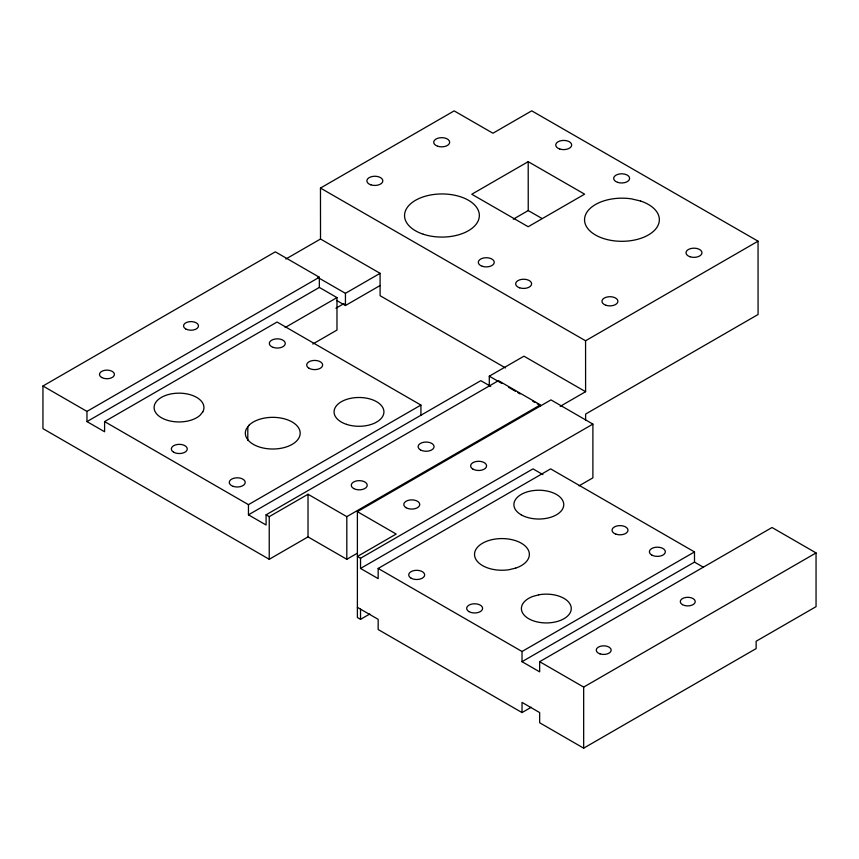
<?xml version="1.0" encoding="UTF-8"?>
<svg xmlns="http://www.w3.org/2000/svg" width="859" height="859" viewBox="0 0 859 859"><rect width="100%" height="100%" fill="white"/><g stroke="black" fill="none" stroke-linecap="round" stroke-linejoin="round"><path stroke-width="1.29" d="M505.489 367.92L380.108 295.711L380.086 273.323L320.514 239.017L320.471 188.067L454.153 110.886L492.937 133.231L531.721 110.832L758.046 241.186L758.078 314.501L585.613 414.07L585.613 420.191M357.237 553.26L346.811 559.284L308.016 536.896L269.232 559.284L42.95 428.641L42.95 386.002L275.331 251.837L319.344 277.242L319.344 287.421L86.963 421.586L86.963 411.407L319.344 277.242M285.864 259.021L320.514 239.017M528.199 161.675L471.774 194.241L528.188 226.733L584.614 194.166L528.199 161.675L528.242 210.562L542.061 218.519M86.963 421.586L104.594 431.766L104.594 421.586L277.06 322.018L420.921 405.072L420.921 415.251M285.124 327.537L336.975 297.601L336.975 330.071L312.783 344.04M317.937 277.5L345.436 293.327L380.086 273.323M335.923 308.231L344.008 303.571M336.631 300.446L345.447 305.525L380.097 285.521M513.274 219.195L528.242 210.562M104.594 421.586L248.455 504.652L420.921 405.072M248.455 504.652L248.455 514.831L480.815 380.666L490.736 386.4M489.297 385.949L489.286 376.188L523.947 356.184L585.602 391.693L585.57 340.765L758.046 241.186M266.086 514.82L498.445 380.666L540.386 404.879L346.811 516.646L308.016 494.247L269.232 516.646L266.086 514.82L266.086 524.999L248.455 514.831M369.789 613.992L360.533 619.339L357.387 617.524L357.387 511.663L550.963 399.897L592.893 424.11L592.893 477.84L579.073 485.829M560.186 406.361L585.602 391.693M357.387 511.663L396.171 534.051L357.387 556.449L360.533 558.264L592.893 424.11M360.533 558.264L360.533 568.443L532.999 468.874L542.92 474.597M360.533 568.443L378.164 578.622L378.164 568.443L550.63 468.874L694.491 551.929L694.491 562.108L522.025 661.677L522.025 651.498L694.491 551.929M522.025 661.677L539.656 671.856L539.656 661.677L772.037 527.512L816.05 552.928L816.05 606.658L756.135 641.254L756.135 648.588L583.669 748.168L539.656 722.752L539.656 712.573L522.025 702.394L522.025 712.573L531.281 707.225M539.656 661.677L583.669 687.093L816.05 552.928M320.471 188.067L585.57 340.765M489.286 376.188L501.849 383.425M508.7 387.366L515.55 391.317M517.837 392.627L520.114 393.948M532.677 401.174L534.964 402.495M537.24 403.805L540.665 405.781M319.344 287.421L336.975 297.601M694.491 562.108L703.306 567.198M378.164 568.443L522.025 651.498M42.95 386.002L86.963 411.407M357.387 607.345L378.164 619.339L378.164 629.518L522.025 712.573M345.436 293.327L345.447 305.525M583.669 687.093L583.669 748.168M360.533 609.16L360.533 619.339M346.811 516.646L346.811 559.284M308.016 494.247L308.016 536.896M269.232 516.646L269.232 559.284M247.8 426.934L247.8 440.259M249.003 425.259L246.265 429.081A27.424 15.838 0 0 0 277.521 448.774A27.424 15.838 0 0 0 295.228 424.099A27.424 15.838 0 0 0 249.003 425.259M202.767 411.933L199.997 415.327A24.932 14.399 0 0 1 157.949 415.251A24.932 14.399 0 0 1 175.837 393.282A24.932 14.399 0 0 1 202.767 411.933M538.754 594.825L532.87 596.414A24.932 14.399 0 0 0 532.999 620.703A24.932 14.399 0 0 0 571.063 610.373A24.932 14.399 0 0 0 538.754 594.825M515.668 568.121L509.054 569.71A27.424 15.838 0 0 1 474.941 551.661A27.424 15.838 0 0 1 517.676 541.438A27.424 15.838 0 0 1 515.668 568.121M640.631 201.038L631.612 198.891A37.399 21.561 -0.1 0 0 585.108 223.501A37.399 21.561 -0.1 0 0 643.391 237.385A37.399 21.561 -0.1 0 0 640.631 201.038M309.025 368.275A7.978 4.606 0 0 0 322.372 366.213A7.978 4.606 0 0 0 312.601 360.565A7.978 4.606 0 0 0 309.025 368.275M173.658 452.199A7.978 4.606 0 0 0 187.004 450.137A7.978 4.606 0 0 0 177.233 444.5A7.978 4.606 0 0 0 173.658 452.199M346.521 424.357A24.932 14.399 0 0 0 383.93 411.891A24.932 14.399 0 0 0 346.521 399.424A24.932 14.399 0 0 0 346.521 424.357M353.618 488.503A7.978 4.606 0 0 0 366.965 486.43A7.978 4.606 0 0 0 357.194 480.793A7.978 4.606 0 0 0 353.618 488.503M273.312 347.433A7.978 4.606 0 0 0 285.285 343.45A7.978 4.606 0 0 0 273.312 339.455A7.978 4.606 0 0 0 273.312 347.433M233.261 486.387A7.978 4.606 0 0 0 245.223 482.404A7.978 4.606 0 0 0 233.261 478.409A7.978 4.606 0 0 0 233.261 486.387M420.459 449.912A7.978 4.606 0 0 0 433.806 447.85A7.978 4.606 0 0 0 424.035 442.202A7.978 4.606 0 0 0 420.459 449.912M185.727 328.954A7.484 4.316 0 0 0 198.246 327.021A7.484 4.316 0 0 0 189.077 321.728A7.484 4.316 0 0 0 185.727 328.954M101.673 377.488A7.484 4.316 0 0 0 114.183 375.544A7.484 4.316 0 0 0 105.023 370.261A7.484 4.316 0 0 0 101.673 377.488M370.863 184.835A7.978 4.596 -0.1 0 0 382.835 180.841A7.978 4.596 -0.1 0 0 370.863 176.868A7.978 4.596 -0.1 0 0 370.863 184.835M482.296 266.301A7.978 4.596 -0.1 0 0 494.258 262.306A7.978 4.596 -0.1 0 0 482.296 258.334A7.978 4.596 -0.1 0 0 482.296 266.301M519.652 287.819A7.978 4.596 -0.1 0 0 531.624 283.824A7.978 4.596 -0.1 0 0 519.652 279.851A7.978 4.596 -0.1 0 0 519.652 287.819M437.703 146.245A7.978 4.596 -0.1 0 0 449.676 142.25A7.978 4.596 -0.1 0 0 437.703 138.278A7.978 4.596 -0.1 0 0 437.703 146.245M423.262 234.217A37.399 21.561 -0.1 0 0 479.354 215.502A37.399 21.561 -0.1 0 0 423.262 196.861A37.399 21.561 -0.1 0 0 423.262 234.217M617.664 182.376A7.978 4.596 -0.1 0 0 629.626 178.382A7.978 4.596 -0.1 0 0 617.664 174.409A7.978 4.596 -0.1 0 0 617.664 182.376M559.714 149.004A7.978 4.596 -0.1 0 0 571.686 145.01A7.978 4.596 -0.1 0 0 559.714 141.037A7.978 4.596 -0.1 0 0 559.714 149.004M605.949 305.278A7.978 4.596 -0.1 0 0 617.911 301.294A7.978 4.596 -0.1 0 0 605.949 297.311A7.978 4.596 -0.1 0 0 605.949 305.278M690.002 256.755A7.978 4.596 -0.1 0 0 701.964 252.761A7.978 4.596 -0.1 0 0 690.002 248.788A7.978 4.596 -0.1 0 0 690.002 256.755M682.476 604.661A7.484 4.316 0 0 0 694.985 602.728A7.484 4.316 0 0 0 685.826 597.434A7.484 4.316 0 0 0 682.476 604.661M599.969 653.871A7.484 4.316 0 0 0 611.189 650.134A7.484 4.316 0 0 0 599.969 646.398A7.484 4.316 0 0 0 599.969 653.871M411.053 578.171A7.978 4.606 0 0 0 424.4 576.11A7.978 4.606 0 0 0 414.629 570.462A7.978 4.606 0 0 0 411.053 578.171M521.188 514.809A24.932 14.399 0 0 0 562.903 508.356A24.932 14.399 0 0 0 532.365 490.725A24.932 14.399 0 0 0 521.188 514.809M472.965 469.143A7.978 4.606 0 0 0 486.323 467.071A7.978 4.606 0 0 0 476.552 461.433A7.978 4.606 0 0 0 472.965 469.143M616.021 534.201A7.978 4.606 0 0 0 627.993 530.218A7.978 4.606 0 0 0 616.021 526.223A7.978 4.606 0 0 0 616.021 534.201M651.734 555.043A7.978 4.606 0 0 0 665.081 552.981A7.978 4.606 0 0 0 655.31 547.333A7.978 4.606 0 0 0 651.734 555.043M406.124 507.733A7.978 4.606 0 0 0 419.482 505.661A7.978 4.606 0 0 0 409.711 500.024A7.978 4.606 0 0 0 406.124 507.733M469.003 611.629A7.978 4.606 0 0 0 482.35 609.557A7.978 4.606 0 0 0 472.579 603.92A7.978 4.606 0 0 0 469.003 611.629"/></g></svg>
